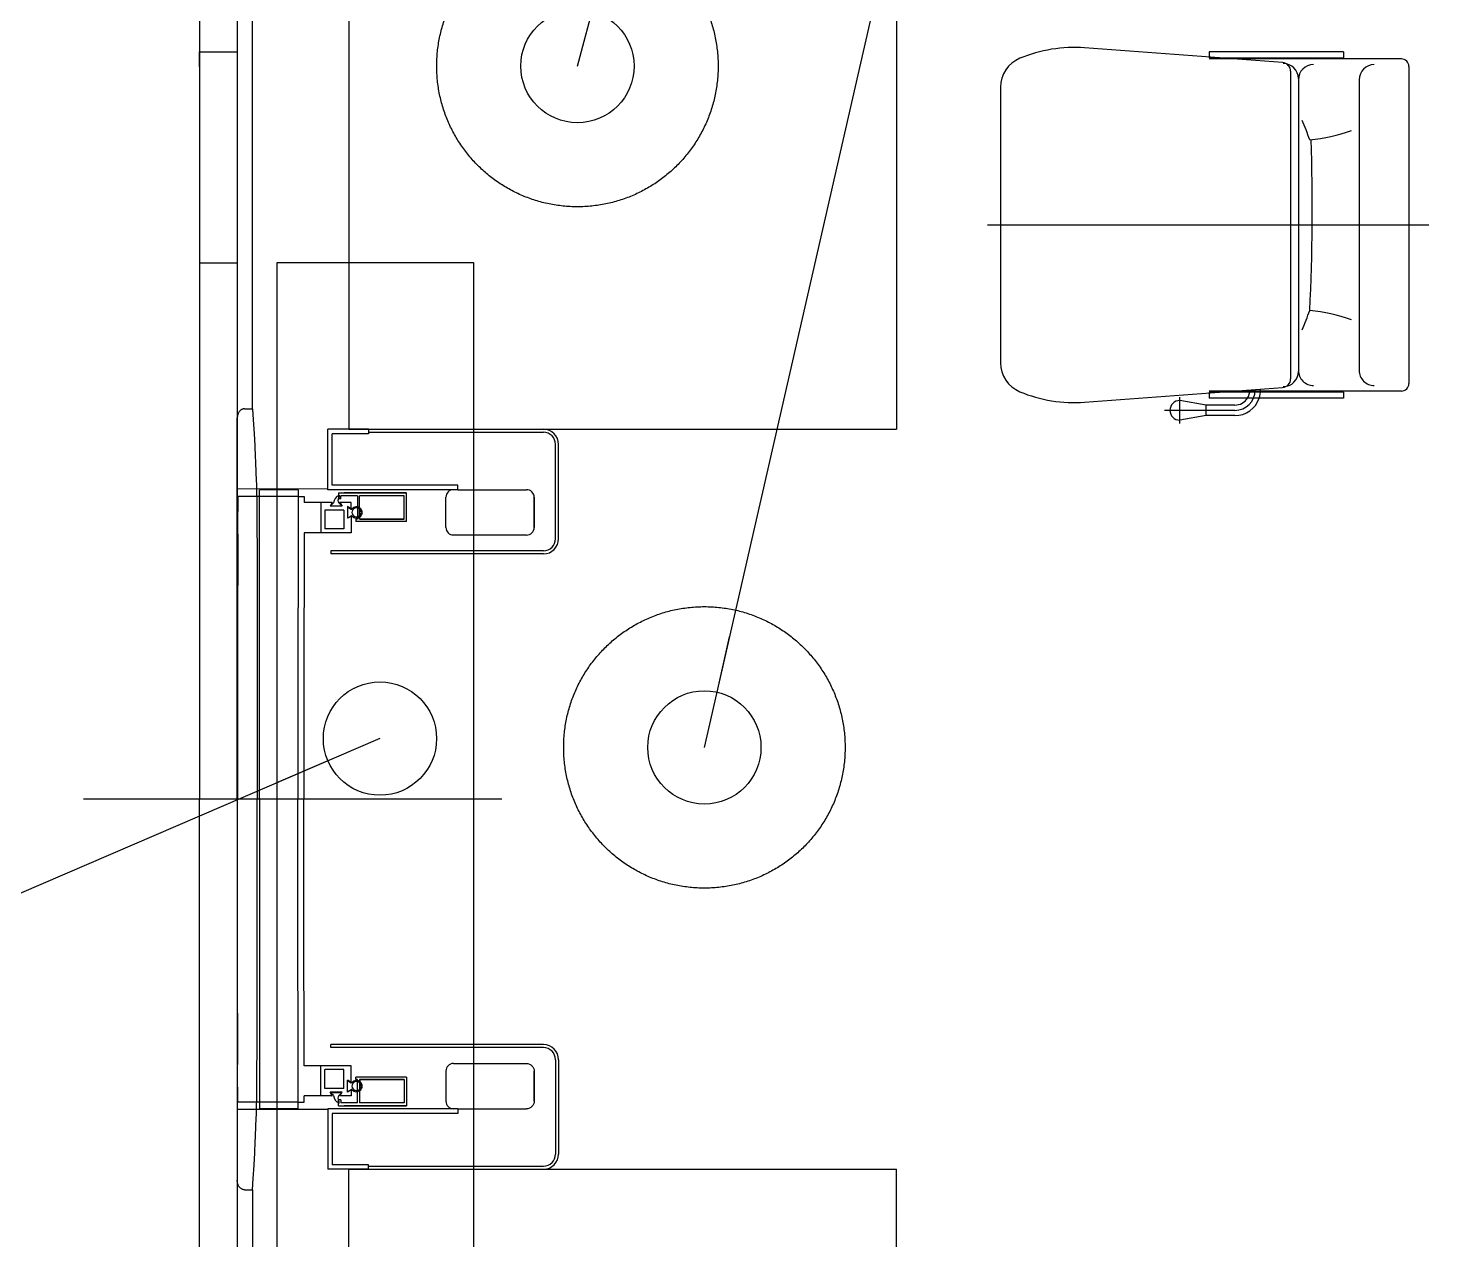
# Model space of a CAD drawing. Extents: x 39751 to 116307, y -36149 to -14965.
# Drawn here: x 43329 to 45195, y -33343 to -31738 of the extents above; entities that cross this region are included whole.
import ezdxf

# ---------------------------------------------------------------- set-up
doc = ezdxf.new("R2010")
doc.units = 0
doc.header["$LTSCALE"] = 1500
for name, pattern in [('ACAD_ISO12W100', [21, 12, -3, 0, -3, 0, -3]), ('CENTER', [1.32, 1.2, -0.05, 0.02, -0.05]), ('CENTER1', [1.02, 0.9, -0.05, 0.02, -0.05]), ('CENTER2', [0.72, 0.6, -0.05, 0.02, -0.05])]:
    doc.linetypes.add(name, pattern=pattern)
for name, color, linetype in [('1', 1, 'CENTER'), ('confine6', 4, 'CENTER1'), ('confine7', 4, 'CENTER2'), ('confinea', 3, 'Continuous')]:
    doc.layers.add(name, color=color, linetype=linetype)
doc.styles.get("Standard").update_dxf_attribs({"font": 'gbenor.shx', "width": 0.9, "bigfont": 'gbcbig.shx'})
doc.dimstyles.get("Standard").update_dxf_attribs({"dimtxt": 3.5, "dimasz": 3, "dimexe": 1, "dimexo": 0, "dimgap": 1, "dimtad": 1, "dimdec": 0, "dimdsep": 46, "dimtxsty": 'Standard', "dimblk": 'CLOSED', "dimcen": 0, "dimadec": 0, "dimazin": 2, "dimtfac": 1, "dimtdec": 0, "dimtofl": 0, "dimtmove": 2, "dimatfit": 3, "dimldrblk": 'NONE', "dimfxl": 0.18, "dimtolj": 1, "dimtzin": 0, "dimarcsym": 0})

# ---------------------------------------------------------------- blocks, each defined once
blk = doc.blocks.new('654351')
for p, q in [((395, -409.4), (781.5, -409.4)), ((393.5, -489.9), (781.5, -489.9))]:
    blk.add_line(p, q)
for centre, radius, start, end in [((395, -389.4), 20, 180, 270), ((780, -389.4), 20, 270, 0), ((238, -499), 237.8, 5.8275, 19.5271), ((937.1, -499), 237.8, 160.4729, 174.1725), ((395, -469.9), 20, 180, 270), ((598.1, -831.4), 377.3, 109.1115, 113.31), ((567.5, -3129.2), 2657.7, 87.1314, 92.0093), ((577, -831.4), 377.3, 66.69, 70.8885), ((780, -469.9), 20, 270, 0), ((393.5, -509.9), 20, 90, 180), ((781.5, -509.9), 20, 0, 90)]:
    blk.add_arc(centre, radius, start, end)

msp = doc.modelspace()

# ---------------------------------------------------------------- linework, layer by layer
for p, q in [((43605.7, -31475.5), (43605.7, -31859)), ((43625.7, -32241.8), (43625.7, -31485.5)), ((43753.6, -31563.6), (43753.6, -32269)), ((44479.1, -31563.9), (44479.1, -32269)), ((43555.7, -31789), (43555.7, -31769)), ((43555.7, -31769), (43605.7, -31769)), ((45071.1, -31768.9), (44893.3, -31768.9)), ((44893.3, -31768.9), (44893.3, -31776.9)), ((44893.3, -31776.9), (45071.1, -31776.9)), ((45147.9, -31778.4), (44893.3, -31778.4)), ((45071.1, -31768.9), (45071.1, -31776.9)), ((43555.7, -31789), (43555.7, -32049)), ((45157.9, -31788.4), (45157.9, -32208.4)), ((44616.8, -31816), (44616.8, -32180.9)), ((43605.7, -31859), (43605.7, -33559)), ((43605.7, -32049), (43555.7, -32049)), ((44854.3, -32261.4), (44854.3, -32226.4)), ((45147.9, -32218.4), (44893.3, -32218.4)), ((45071.1, -32219.9), (44893.3, -32219.9)), ((44893.3, -32220), (44893.3, -32227.9)), ((45071.1, -32227.9), (44893.3, -32227.9)), ((45071.1, -32219.9), (45071.1, -32227.9)), ((43615.4, -32241.8), (43625.7, -32241.8)), ((43615.4, -32241.8), (43625.7, -32241.8)), ((44927.3, -32243.9), (44834.3, -32243.9)), ((44889.3, -32236.9), (44854.3, -32230.9)), ((43605.7, -32759), (43605.7, -32254)), ((43605.7, -32759), (43605.7, -32254)), ((44889.3, -32250.9), (44854.3, -32256.9)), ((43725.4, -32349), (43725.4, -32269)), ((43779.7, -32269), (43725.4, -32269)), ((43731.4, -32343), (43731.4, -32275)), ((43779.7, -32275), (43731.4, -32275)), ((43753.6, -32269), (44479.1, -32269)), ((43779.7, -32269), (44011.3, -32269)), ((43779.7, -32269), (43779.7, -32273)), ((43779.7, -32269), (43779.7, -32275)), ((43779.7, -32273), (44011.3, -32273)), ((44027.3, -32414), (44027.3, -32289)), ((44031.3, -32414), (44031.3, -32289)), ((43686.4, -32358), (43606.2, -32358)), ((43725.4, -32348.1), (43606.3, -32348)), ((43635.1, -32759), (43635.1, -32349)), ((43686.4, -32349), (43635.1, -32349)), ((43686.4, -32358), (43694.4, -32358)), ((43897.8, -32349), (43725.4, -32349)), ((43897.8, -32343), (43731.4, -32343)), ((43740.5, -32356.4), (43740.5, -32359.3)), ((43882, -32399), (43882, -32359)), ((43897.8, -32349), (43897.8, -32343)), ((43897.8, -32349), (43918.3, -32349)), ((43918.3, -32349), (43988.7, -32349)), ((43999, -32399), (43999, -32359)), ((43999, -32359), (43999, -32399)), ((43716.5, -32366), (43694.4, -32366)), ((43731.5, -32366), (43716.5, -32366)), ((43716.5, -32366), (43716.5, -32406)), ((43746.6, -32376), (43721.5, -32376)), ((43721.5, -32376), (43721.5, -32401)), ((43731.5, -32366), (43728.6, -32371)), ((43744.4, -32371), (43728.6, -32371)), ((43733, -32366.5), (43730.1, -32369.4)), ((43730.5, -32370.5), (43742.6, -32370.5)), ((43730.9, -32366), (43731.3, -32366.4)), ((43740.2, -32366.5), (43743.1, -32369.4)), ((43756.6, -32366), (43741.6, -32366)), ((43741.6, -32366), (43744.4, -32371)), ((43746.6, -32376), (43746.6, -32401)), ((43756.6, -32374), (43751.6, -32371.1)), ((43751.6, -32371.1), (43751.6, -32386.9)), ((43752.8, -32372.4), (43756.5, -32374.6)), ((43756.5, -32374.6), (43756.5, -32374.6)), ((43756.6, -32374), (43756.6, -32366)), ((43756.6, -32374.5), (43756.6, -32374.6)), ((43756.6, -32384), (43751.6, -32386.9)), ((43752.8, -32385.8), (43756.5, -32383.7)), ((43756.5, -32384.1), (43756.5, -32384.1)), ((43756.6, -32384), (43756.6, -32406)), ((43716.5, -32406), (43694.2, -32406)), ((43756.6, -32406), (43716.5, -32406)), ((43746.6, -32401), (43721.5, -32401)), ((43892, -32409), (43918.3, -32409)), ((43918.3, -32409), (43988.7, -32409)), ((43631.8, -32424.4), (43631.8, -32759)), ((44011.4, -32430), (43729.7, -32430)), ((44011.4, -32434), (43729.7, -32434)), ((43605.7, -32759), (43605.7, -33264)), ((43605.7, -32759), (43605.7, -33264)), ((43631.8, -33093.7), (43631.8, -32759)), ((43635.1, -32759), (43635.1, -33169)), ((44011.4, -33084), (43729.7, -33084)), ((44011.4, -33088), (43729.7, -33088)), ((44027.3, -33104), (44027.3, -33229)), ((44031.3, -33104), (44031.3, -33229)), ((43716.5, -33112), (43694.2, -33112)), ((43756.6, -33112), (43716.5, -33112)), ((43716.5, -33152), (43716.5, -33112)), ((43746.6, -33117), (43721.5, -33117)), ((43721.5, -33142), (43721.5, -33117)), ((43746.6, -33142), (43746.6, -33117)), ((43756.6, -33134), (43756.6, -33112)), ((43882, -33119), (43882, -33159)), ((43892, -33109), (43918.3, -33109)), ((43918.3, -33109), (43988.7, -33109)), ((43999, -33119), (43999, -33159)), ((43999, -33159), (43999, -33119)), ((43746.6, -33142), (43721.5, -33142)), ((43756.6, -33134), (43751.6, -33131.1)), ((43751.6, -33146.9), (43751.6, -33131.1)), ((43756.6, -33144), (43751.6, -33146.9)), ((43752.8, -33132.2), (43756.5, -33134.4)), ((43752.8, -33145.6), (43756.5, -33143.4)), ((43756.5, -33133.9), (43756.5, -33134)), ((43756.5, -33143.4), (43756.5, -33143.4)), ((43756.6, -33143.5), (43756.6, -33143.4)), ((43756.6, -33144), (43756.6, -33152)), ((43686.4, -33160), (43606.2, -33160)), ((43686.4, -33160), (43694.4, -33160)), ((43716.5, -33152), (43694.4, -33152)), ((43731.5, -33152), (43716.5, -33152)), ((43744.4, -33147), (43728.6, -33147)), ((43731.5, -33152), (43728.6, -33147)), ((43733, -33151.5), (43730.1, -33148.6)), ((43730.5, -33147.5), (43742.6, -33147.5)), ((43730.9, -33152), (43731.3, -33151.7)), ((43740.2, -33151.5), (43743.1, -33148.6)), ((43740.5, -33161.6), (43740.5, -33158.8)), ((43741.6, -33152), (43744.4, -33147)), ((43756.6, -33152), (43741.6, -33152)), ((43725.4, -33170), (43606.3, -33170)), ((43686.4, -33169), (43635.1, -33169)), ((43897.8, -33169), (43725.4, -33169)), ((43725.4, -33169), (43725.4, -33249)), ((43897.8, -33175), (43731.4, -33175)), ((43731.4, -33175), (43731.4, -33243)), ((43897.8, -33169), (43918.3, -33169)), ((43897.8, -33169), (43897.8, -33175)), ((43918.3, -33169), (43988.7, -33169)), ((43779.7, -33249), (43725.4, -33249)), ((43779.7, -33243), (43731.4, -33243)), ((43753.6, -33954.4), (43753.6, -33249)), ((43753.6, -33249), (44479.1, -33249)), ((43779.7, -33249), (43779.7, -33243)), ((43779.7, -33245), (44011.3, -33245)), ((43779.7, -33249), (43779.7, -33245)), ((43779.7, -33249), (44011.3, -33249)), ((44479.1, -33954.2), (44479.1, -33249)), ((43615.4, -33276.2), (43625.7, -33276.2)), ((43615.4, -33276.2), (43625.7, -33276.2)), ((43625.7, -33276.2), (43625.7, -34032.6))]:
    msp.add_line(p, q)
at = {"color": 7, "linetype": 'Continuous'}
for p, q in [((44990.5, -31783.3), (44728.3, -31763.6)), ((45001.2, -31794.8), (45001.2, -32202.1)), ((44728.3, -32233.2), (44990.5, -32213.6))]:
    msp.add_line(p, q, dxfattribs=at)
at = {"color": 7}
for p, q in [((44927.3, -32236.9), (44889.3, -32236.9)), ((44889.3, -32250.9), (44889.3, -32236.9)), ((44927.3, -32250.9), (44889.3, -32250.9))]:
    msp.add_line(p, q, dxfattribs=at)
at = {"ltscale": 0.225}
for p, q in [((43739.7, -32353), (43829.7, -32353)), ((43739.7, -33165), (43829.7, -33165))]:
    msp.add_line(p, q, dxfattribs=at)
at = {"ltscale": 0.02}
for p, q in [((43739.7, -32353), (43739.7, -32361)), ((43739.7, -33165), (43739.7, -33157))]:
    msp.add_line(p, q, dxfattribs=at)
at = {"ltscale": 0.007501}
for p, q in [((43742.7, -32361), (43739.7, -32361)), ((43742.7, -33157), (43739.7, -33157))]:
    msp.add_line(p, q, dxfattribs=at)
at = {"ltscale": 0.054999}
for p, q in [((43764.7, -32357), (43742.7, -32357)), ((43764.7, -33161), (43742.7, -33161))]:
    msp.add_line(p, q, dxfattribs=at)
at = {"ltscale": 0.01}
for p, q in [((43742.7, -32361), (43742.7, -32357)), ((43742.7, -33157), (43742.7, -33161))]:
    msp.add_line(p, q, dxfattribs=at)
at = {"ltscale": 0.204999}
for p, q in [((43829.2, -32353), (43747.2, -32353)), ((43829.2, -33165), (43747.2, -33165))]:
    msp.add_line(p, q, dxfattribs=at)
at = {"ltscale": 0.0775}
for p, q in [((43764.7, -32357), (43764.7, -32388)), ((43767.7, -32388), (43767.7, -32357)), ((43826.7, -32388), (43826.7, -32357)), ((43764.7, -33161), (43764.7, -33130)), ((43767.7, -33130), (43767.7, -33161)), ((43826.7, -33130), (43826.7, -33161))]:
    msp.add_line(p, q, dxfattribs=at)
at = {"ltscale": 0.147498}
for p, q in [((43826.7, -32357), (43767.7, -32357)), ((43826.7, -32388), (43767.7, -32388)), ((43826.7, -33130), (43767.7, -33130)), ((43826.7, -33161), (43767.7, -33161))]:
    msp.add_line(p, q, dxfattribs=at)
at = {"ltscale": 0.095001}
for p, q in [((43829.7, -32391), (43829.7, -32353)), ((43829.7, -33127), (43829.7, -33165))]:
    msp.add_line(p, q, dxfattribs=at)
at = {"ltscale": 0.0075}
for p, q in [((43762.7, -32388), (43762.7, -32391)), ((43762.7, -33130), (43762.7, -33127))]:
    msp.add_line(p, q, dxfattribs=at)
at = {"ltscale": 0.004999}
for p, q in [((43764.7, -32388), (43762.7, -32388)), ((43764.7, -33130), (43762.7, -33130))]:
    msp.add_line(p, q, dxfattribs=at)
at = {"ltscale": 0.167499}
for p, q in [((43829.7, -32391), (43762.7, -32391)), ((43829.7, -33127), (43762.7, -33127))]:
    msp.add_line(p, q, dxfattribs=at)
at = {"ltscale": 0.004816}
for p, q in [((43764.7, -32388), (43762.8, -32388)), ((43764.7, -33130), (43762.8, -33130))]:
    msp.add_line(p, q, dxfattribs=at)
at = {"ltscale": 0.012102}
for p, q in [((43767.8, -32388), (43767.7, -32383.2)), ((43767.8, -33130), (43767.7, -33134.9))]:
    msp.add_line(p, q, dxfattribs=at)
at = {"ltscale": 0.147314}
for p, q in [((43767.8, -32388), (43826.7, -32388)), ((43767.8, -33130), (43826.7, -33130))]:
    msp.add_line(p, q, dxfattribs=at)
at = {"ltscale": 0.1}
for p, q in [((43729.7, -32430), (43729.7, -32434)), ((43729.7, -33088), (43729.7, -33084))]:
    msp.add_line(p, q, dxfattribs=at)
for points in [[(43615.4, -32241.8), (43614.4, -32241.9), (43613.4, -32242.1), (43612.6, -32242.3), (43611.9, -32242.6), (43611.1, -32243), (43610.6, -32243.4), (43610.1, -32243.8), (43609.6, -32244.2), (43609.1, -32244.6), (43608.5, -32245.4), (43607.9, -32246.2), (43607.4, -32247.1), (43607, -32247.7), (43606.7, -32248.4), (43606.3, -32249.5), (43606, -32250.6), (43605.8, -32251.8), (43605.7, -32252.9), (43605.7, -32254)], [(43615.4, -32241.8), (43614.4, -32241.9), (43613.4, -32242.1), (43612.6, -32242.3), (43611.9, -32242.6), (43611.1, -32243), (43610.6, -32243.4), (43610.1, -32243.8), (43609.6, -32244.2), (43609.1, -32244.6), (43608.5, -32245.4), (43607.9, -32246.2), (43607.4, -32247.1), (43607, -32247.7), (43606.7, -32248.4), (43606.3, -32249.5), (43606, -32250.6), (43605.8, -32251.8), (43605.7, -32252.9), (43605.7, -32254)], [(43625.7, -32241.8), (43626.6, -32256.6), (43627.8, -32274.5), (43628.7, -32290.8), (43629.5, -32305.5), (43629.8, -32311.5), (43630.4, -32327.1), (43630.9, -32343.4), (43631.1, -32349.4)], [(43606.2, -32358), (43606.1, -32398.1), (43606, -32407.9)], [(43631.1, -32349.4), (43631.4, -32364.6), (43631.6, -32373.8), (43631.6, -32383.1), (43631.7, -32401.9), (43631.8, -32424.4)], [(43686.4, -32349), (43686.2, -32414.6), (43686.1, -32441.8), (43686, -32568.4), (43686, -32657.4), (43685.9, -32759.1)], [(43694.4, -32358), (43694.4, -32366)], [(43694.2, -32406), (43694.2, -32414.6), (43694.1, -32441.8), (43694, -32568.5), (43694, -32657.5), (43693.9, -32759.1)], [(43686.4, -33169), (43686.2, -33103.4), (43686.1, -33076.2), (43686, -32949.6), (43686, -32860.6), (43685.9, -32759)], [(43694.2, -33112), (43694.2, -33103.4), (43694.1, -33076.2), (43694, -32949.6), (43694, -32860.6), (43693.9, -32759)], [(43631.1, -33168.7), (43631.4, -33153.4), (43631.6, -33144.2), (43631.6, -33134.9), (43631.7, -33116.2), (43631.8, -33093.7)], [(43606.2, -33160), (43606.1, -33120), (43606, -33110.1)], [(43694.4, -33160), (43694.4, -33152)], [(43625.7, -33276.2), (43626.6, -33261.4), (43627.8, -33243.6), (43628.7, -33227.2), (43629.5, -33212.5), (43629.8, -33206.5), (43630.4, -33191), (43630.9, -33174.7), (43631.1, -33168.7)], [(43615.4, -33276.2), (43614.4, -33276.2), (43613.4, -33276), (43612.6, -33275.7), (43611.9, -33275.4), (43611.1, -33275), (43610.6, -33274.7), (43610.1, -33274.3), (43609.6, -33273.8), (43609.1, -33273.4), (43608.5, -33272.6), (43607.9, -33271.8), (43607.4, -33270.9), (43607, -33270.3), (43606.7, -33269.6), (43606.3, -33268.5), (43606, -33267.4), (43605.8, -33266.3), (43605.7, -33265.1), (43605.7, -33264)], [(43615.4, -33276.2), (43614.4, -33276.2), (43613.4, -33276), (43612.6, -33275.7), (43611.9, -33275.4), (43611.1, -33275), (43610.6, -33274.7), (43610.1, -33274.3), (43609.6, -33273.8), (43609.1, -33273.4), (43608.5, -33272.6), (43607.9, -33271.8), (43607.4, -33270.9), (43607, -33270.3), (43606.7, -33269.6), (43606.3, -33268.5), (43606, -33267.4), (43605.8, -33266.3), (43605.7, -33265.1), (43605.7, -33264)]]:
    msp.add_lwpolyline(points)
at = {"color": 7}
for points in [[(43606.2, -32407.9), (43606.1, -32544.6), (43606, -32636.4), (43605.9, -32759)], [(43606.2, -33110.1), (43606.1, -32973.4), (43606, -32881.7), (43605.9, -32759)]]:
    msp.add_lwpolyline(points, dxfattribs=at)
at = {"color": 7, "linetype": 'Continuous'}
for centre, radius, start, end in [((44715.4, -31954.7), 191.5, 86.1495, 112.3942), ((44989.7, -31794.8), 11.5, 0, 86.1492), ((44989.7, -32202.1), 11.5, 273.8508, 0), ((44715.4, -32042.2), 191.5, 247.6058, 273.8505)]:
    msp.add_arc(centre, radius, start, end, dxfattribs=at)
for centre, radius, start, end in [((44658.3, -31816), 41.5, 112.3942, 180), ((45147.9, -31788.4), 10, 0, 90), ((44658.3, -32180.9), 41.5, 180, 247.6058), ((45147.9, -32208.4), 10, 270, 0), ((44927.3, -32216.9), 27, 270, 0), ((44927.3, -32216.9), 20, 326.6328, 0), ((44927.3, -32216.9), 34, 341.1234, 0), ((44854.3, -32243.9), 13, 90.0006, 269.9997), ((44011.3, -32289), 20, 0, 90), ((44011.3, -32289), 16, 0, 90), ((43746.5, -32368.7), 13.7, 115.9826, 170.6195), ((43748.5, -32364.4), 9.6, 147.4845, 172.254), ((43892, -32359), 10, 90, 180), ((43730.5, -32369.9), 0.64, 135, 270), ((43743, -32363.7), 4, 172.254, 225), ((43742.6, -32369.9), 0.64, 270, 45), ((43752.4, -32373.1), 0.8, 60, 180), ((43757, -32373.7), 1, 244.0582, 320.5396), ((43763.6, -32379.1), 6, 41.7378, 318.2622), ((43763.6, -32379.1), 7.5, 53.3476, 140.5396), ((43763.6, -32379.1), 7.5, 306.6524, 53.3476), ((43763.6, -32379.1), 6, 360, 41.7378), ((43763.6, -32379.1), 6, 318.2622, 360), ((43752.4, -32385.1), 0.8, 180, 300), ((43757, -32384.5), 1, 39.4604, 120), ((43763.6, -32379.1), 7.5, 219.4604, 306.6524), ((43892, -32399), 10, 180, 270), ((44011.3, -32414), 20, 270, 0), ((44011.3, -32414), 16, 270, 0), ((44011.3, -33104), 20, 0, 90), ((44011.3, -33104), 16, 0, 90), ((43892, -33119), 10, 90, 180), ((43752.4, -33132.9), 0.8, 60, 180), ((43752.4, -33144.9), 0.8, 180, 300), ((43757, -33133.5), 1, 240, 320.5396), ((43757, -33144.3), 1, 39.4604, 115.9418), ((43763.6, -33138.9), 6, 41.7378, 318.2622), ((43763.6, -33138.9), 7.5, 53.3476, 140.5396), ((43763.6, -33138.9), 7.5, 219.4604, 306.6524), ((43763.6, -33138.9), 7.5, 306.6524, 53.3476), ((43763.6, -33138.9), 6, 0, 41.7378), ((43763.6, -33138.9), 6, 318.2622, 0), ((43730.5, -33148.2), 0.64, 90, 225), ((43746.5, -33149.3), 13.7, 189.3805, 244.0174), ((43743, -33154.4), 4, 135, 187.746), ((43748.5, -33153.6), 9.6, 187.746, 212.5155), ((43742.6, -33148.2), 0.64, 315, 90), ((43892, -33159), 10, 180, 270), ((44011.3, -33229), 20, 270, 0), ((44011.3, -33229), 16, 270, 0)]:
    msp.add_arc(centre, radius, start, end)
at = {"color": 7}
for radius, end in [(20, 326.6328), (34, 341.1234)]:
    msp.add_arc((44927.3, -32216.9), radius, 270, end, dxfattribs=at)
for centre, major_axis, start_param, end_param in [((43988.7, -32359), (10.3, 0), -0.000093, 1.570695), ((43988.7, -32399), (-10.3, 0), 1.570898, 3.141686)]:
    msp.add_ellipse(centre, major_axis=major_axis, ratio=0.97348, start_param=start_param, end_param=end_param)
at = {"extrusion": (0, 0, -1)}
for centre, major_axis, start_param, end_param in [((43988.7, -33119), (-10.3, 0), 1.570898, 3.141686), ((43988.7, -33159), (10.3, 0), -0.000093, 1.570695)]:
    msp.add_ellipse(centre, major_axis=major_axis, ratio=0.97348, start_param=start_param, end_param=end_param, dxfattribs=at)
at = {"layer": '1'}
msp.add_lwpolyline([(43658.6, -32047.9), (43918.6, -32047.9), (43918.6, -33516.2), (43658.6, -33516.2)], close=True, dxfattribs=at)
for centre in [(44056.3, -31787.9), (44224.5, -32690.3)]:
    msp.add_circle(centre, 186.4, dxfattribs=at)
at = {"layer": 'confine6'}
msp.add_line((44599.7, -31998.4), (45184.1, -31998.4), dxfattribs=at)
at = {"layer": 'confine7'}
msp.add_line((43956.3, -32759), (43401.9, -32759), dxfattribs=at)
msp.add_line((43956.3, -32759), (43401.9, -32759), dxfattribs=at)
at = {"layer": 'confinea', "color": 1, "linetype": 'ACAD_ISO12W100'}
for p in [(43555.7, -31424), (43555.7, -34074), (43555.7, -34094)]:
    msp.add_line(p, (43555.7, -32759), dxfattribs=at)

# ---------------------------------------------------------------- block references
at = {"rotation": 270}
msp.add_blockref('654351', (45501.4, -31411), dxfattribs=at)

# ---------------------------------------------------------------- leaders
at = {"layer": 'confinea', "annotation_type": 0, "has_hookline": 1, "hookline_direction": 0}
for points, text_width in [([(44056.3, -31787.9), (44606.9, -29723.1), (45050.5, -29723.1)], 4073.8), ([(44224.5, -32690.3), (44775.1, -30284.3), (45218.7, -30288.4)], 4073.8), ([(43794.7, -32678.7), (40274.5, -34190.7), (39750.5, -35075), (39900.5, -35075)], 3806.5)]:
    msp.add_leader(points, dimstyle='Standard', override={"dimscale": 50, "dimgap": 1, "dimtad": 0, "dimldrblk": 'DotBlank', "dimarcsym": 1}, dxfattribs=dict(at, text_width=text_width))

doc.saveas('drawing.dxf')
